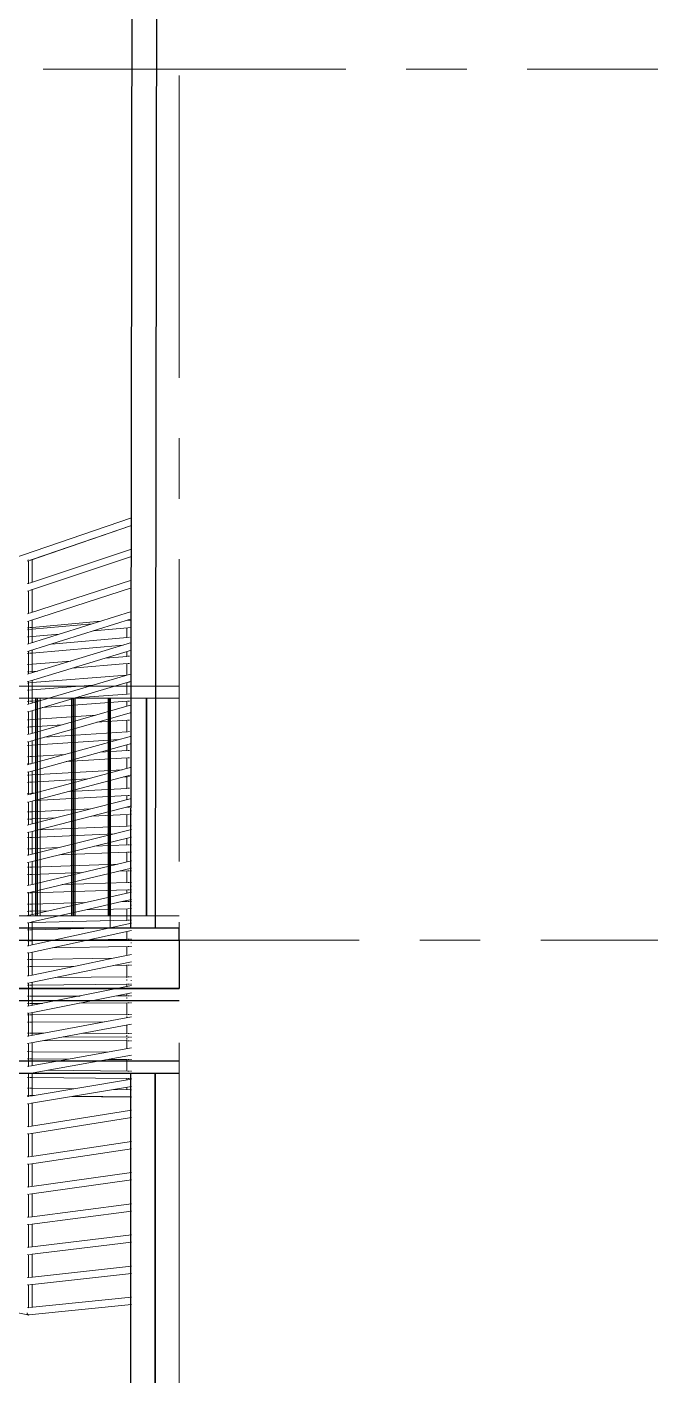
# Model space of a CAD drawing. Header units: millimetres. Extents: x 886808 to 1650903, y -1008069 to 230892.
# Drawn here: x 1016263 to 1018838, y -510095 to -504522 of the extents above; entities that cross this region are included whole.
import ezdxf
from ezdxf.xclip import XClip

# ---------------------------------------------------------------- set-up
doc = ezdxf.new("R2010")
doc.units = ezdxf.units.MM
doc.header["$XCLIPFRAME"] = 0
doc.linetypes.add('CENTER', pattern=[2, 1.25, -0.25, 0.25, -0.25])
doc.layers.get('0').update_dxf_attribs({"lineweight": 0})
for name, color, linetype, lineweight in [('0.NETMANHNHAT-0.05', 251, 'Continuous', 0), ('8l NET TO', 8, 'Continuous', 9), ('A-Wall', 113, 'Continuous', 30), ('A_Dim', 8, 'Continuous', 5)]:
    doc.layers.add(name, color=color, linetype=linetype, lineweight=lineweight)

# ---------------------------------------------------------------- blocks, each defined once
blk = doc.blocks.new('A$C14C457CE')
for p, q in [((7885.8, 3466.6), (8869.9, 3129.3)), ((8357.8, 3273.3), (7887.9, 3434.3)), ((7887.9, 3434.2), (8367.4, 3269.9)), ((7895.4, 3431.7), (8357.8, 3273.2)), ((7887.9, 3336.4), (8368.9, 3176.2)), ((7887.9, 3304.8), (8368.2, 3144.8)), ((8378.2, 3297.8), (8378.5, 3297.6)), ((8357.8, 3273.2), (8357.8, 3273.3)), ((8358.3, 3273), (8357.8, 3273.3)), ((8357.8, 3177.9), (8357.8, 3273.2)), ((8358.3, 3273), (8367.2, 3270)), ((8367.3, 3270), (8367.2, 3270)), ((8367.3, 3270), (8367.3, 3270)), ((8367.4, 3269.9), (8367.3, 3270)), ((8367.7, 3269.8), (8367.3, 3270)), ((8367.4, 3269.9), (8368.9, 3269.4)), ((8367.7, 3269.8), (8367.4, 3269.9)), ((8367.8, 3269.8), (8367.7, 3269.8)), ((8368, 3269.7), (8367.8, 3269.8)), ((8367.8, 3269.8), (8367.8, 3269.8)), ((8367.8, 3269.8), (8367.8, 3269.8)), ((8368.1, 3269.7), (8368, 3269.7)), ((8368.9, 3269.4), (8368.1, 3269.7)), ((8368.9, 3269.4), (8368.1, 3269.7)), ((8373, 3270.4), (8372.8, 3270.3)), ((8372.8, 3172.9), (8372.8, 3268.3)), ((8376.7, 3266.8), (8372.8, 3268.1)), ((8372.8, 3268), (8376.7, 3266.7)), ((8374.6, 3271.3), (8374.3, 3271.1)), ((8375.5, 3272.1), (8374.6, 3271.3)), ((8368.9, 3051.3), (7887.9, 3206.9)), ((8368.8, 3019.9), (7887.9, 3175.4)), ((8357.8, 3054.9), (8357.8, 3150.5)), ((8368.2, 3144.8), (8368.9, 3144.6)), ((8372.8, 3174.9), (8376.7, 3173.6)), ((8372.8, 3145.4), (8372.8, 3145.5)), ((8372.8, 3050.1), (8372.8, 3143.7)), ((8372.8, 3143.3), (8376.7, 3142.1)), ((7887.9, 3077.5), (8368.9, 2926.5)), ((7887.9, 3046), (8368.3, 2895.3)), ((7968.7, 3020.7), (7887.9, 3028.1)), ((7949.2, 3022.4), (7949.3, 3022.6)), ((7949.3, 3022.6), (7949.3, 3022.6)), ((7950.1, 3025.7), (7950.4, 3026.4)), ((7951.7, 3022.2), (7951.7, 3022.4)), ((7955.5, 3022), (7955.5, 3021.9)), ((8357.8, 2992.9), (8074.5, 3018.9)), ((8357.8, 2930), (8357.8, 3023.5)), ((8368.9, 3019.9), (8368.8, 3019.9)), ((8376.7, 3048.8), (8372.8, 3050.1)), ((8372.8, 2925.3), (8372.8, 3019)), ((8376.7, 3017.6), (8372.8, 3018.7)), ((8104.4, 2978.1), (7887.9, 2998)), ((7966.7, 2950.8), (7966.7, 2990.7)), ((8357.8, 2985), (8110.4, 3007.7)), ((8357.8, 2954.8), (8246, 2965.1)), ((8368.9, 2991.9), (8358.3, 2992.9)), ((8368.9, 2983.9), (8358.3, 2984.9)), ((8368.9, 2953.8), (8358.3, 2954.8)), ((8376.7, 2991.2), (8372.8, 2991.5)), ((8376.7, 2983.2), (8372.8, 2983.6)), ((7887.9, 2948), (8368.9, 2801.7)), ((7887.9, 2916.6), (8368.4, 2770.5)), ((7948.3, 2938.5), (7948, 2934.6)), ((7948, 2934.6), (7948, 2930.9)), ((7948, 2930.9), (7948, 2929.7)), ((7948.8, 2942.3), (7948.3, 2938.5)), ((7949.5, 2945.7), (7948.8, 2942.3)), ((7950.4, 2948.6), (7949.5, 2945.7)), ((7951.3, 2950.7), (7950.4, 2948.6)), ((7951.7, 2951.1), (7951.3, 2950.7)), ((7962.3, 2951.2), (7955.6, 2951.8)), ((8277.9, 2923.7), (7964.7, 2951)), ((8357.8, 2886.6), (7981.6, 2919.5)), ((8357.8, 2805.1), (8357.8, 2898.6)), ((8376.7, 2953.1), (8372.8, 2953.5)), ((8372.8, 2925.3), (8376.7, 2924.1)), ((7941.1, 2874.1), (7951.7, 2874.1)), ((7941.1, 2844.1), (7951.1, 2844.1)), ((7951.1, 2844.1), (7951.7, 2844.1)), ((7955.6, 2873.8), (7962.3, 2873.3)), ((7955.6, 2843.7), (7962.3, 2843.2)), ((7964.7, 2873.1), (8056, 2865.5)), ((7964.7, 2843), (8192, 2824.1)), ((7966.7, 2872.9), (7966.7, 2892.7)), ((7966.7, 2795.3), (7966.7, 2842.8)), ((8197.7, 2853.8), (8357.8, 2840.5)), ((8368.9, 2885.7), (8358.3, 2886.6)), ((8368.3, 2895.3), (8368.9, 2895.1)), ((8372.8, 2800.5), (8372.8, 2894.3)), ((8372.8, 2894), (8376.7, 2893)), ((8376.7, 2885), (8372.8, 2885.3)), ((7887.9, 2818.5), (8368.9, 2676.9)), ((7887.9, 2787.3), (8368.5, 2645.7)), ((8357.8, 2764.3), (7968.2, 2794.8)), ((8333.7, 2812.4), (8357.8, 2810.4)), ((8358.3, 2840.5), (8368.9, 2839.6)), ((8358.3, 2810.4), (8368.9, 2809.5)), ((8372.8, 2839.3), (8376.7, 2839)), ((8372.8, 2809.2), (8376.7, 2808.9)), ((8372.8, 2800.5), (8376.7, 2799.3)), ((7951, 2766.1), (7941.1, 2766.1)), ((7951.7, 2766.1), (7951, 2766.1)), ((7962.3, 2765.2), (7955.6, 2765.8)), ((7966.7, 2717), (7966.7, 2764.1)), ((8357.8, 2734.2), (8107.4, 2753.9)), ((8357.8, 2680.1), (8357.8, 2773.7)), ((8368.9, 2763.4), (8358.3, 2764.3)), ((8368.9, 2733.4), (8358.3, 2734.2)), ((8368.4, 2770.5), (8368.9, 2770.4)), ((8372.8, 2675.7), (8372.8, 2769.6)), ((8372.8, 2769.4), (8376.7, 2768.4)), ((8376.7, 2762.8), (8372.8, 2763.1)), ((8376.7, 2732.7), (8372.8, 2733.1)), ((7887.9, 2689), (8368.9, 2552)), ((7951.7, 2718.1), (7941.1, 2718.1)), ((7949.9, 2703.1), (7941.1, 2703.1)), ((7951.1, 2688.1), (7941.1, 2688.1)), ((7951.7, 2688.1), (7951.1, 2688.1)), ((7962.3, 2717.4), (7955.6, 2717.9)), ((7962.3, 2687.3), (7955.6, 2687.8)), ((8180, 2701.2), (7964.7, 2717.2)), ((8316.4, 2661.1), (7964.7, 2687.1)), ((7966.7, 2666.6), (7966.7, 2687)), ((8357.8, 2688.1), (8321.8, 2690.8)), ((8368.9, 2687.3), (8358.3, 2688)), ((8376.7, 2686.7), (8372.8, 2687)), ((8372.8, 2675.7), (8376.7, 2674.6)), ((7887.9, 2657.9), (8368.6, 2521)), ((7951.4, 2640.1), (7941.1, 2640.1)), ((7949.9, 2625.1), (7941.1, 2625.1)), ((8357.8, 2611.9), (8094.4, 2630.2)), ((8357.8, 2555.2), (8357.8, 2648.9)), ((8368.5, 2645.7), (8368.9, 2645.6)), ((8372.8, 2550.9), (8372.8, 2645)), ((8372.8, 2644.7), (8376.7, 2643.8)), ((7951.2, 2610.1), (7941.1, 2610.1)), ((7951.7, 2610.1), (7951.2, 2610.1)), ((7962.3, 2609.3), (7955.6, 2609.8)), ((8090.9, 2600.4), (7964.7, 2609.2)), ((7966.7, 2561.2), (7966.7, 2609)), ((8357.8, 2581.8), (8234.2, 2590.4)), ((8368.9, 2611.1), (8358.3, 2611.8)), ((8368.9, 2581), (8358.3, 2581.8)), ((8376.7, 2610.6), (8372.8, 2610.8)), ((8376.7, 2580.5), (8372.8, 2580.8)), ((7887.9, 2559.6), (8368.9, 2427.2)), ((7887.9, 2528.5), (8368.7, 2396.2)), ((7951.7, 2562.1), (7941.1, 2562.1)), ((7949.9, 2547.1), (7941.1, 2547.1)), ((7962.3, 2561.4), (7955.6, 2561.9)), ((8306.5, 2539), (7964.7, 2561.3)), ((8357.8, 2505.6), (7998.9, 2529)), ((8357.8, 2430.3), (8357.8, 2524.4)), ((8368.6, 2521), (8368.9, 2520.9)), ((8372.8, 2550.9), (8376.7, 2549.8)), ((8372.8, 2426.1), (8372.8, 2520.2)), ((8372.8, 2520.1), (8376.7, 2519.3)), ((7951.7, 2484.1), (7941.1, 2484.1)), ((7949.9, 2469.1), (7941.1, 2469.1)), ((7951.3, 2454.1), (7941.1, 2454.1)), ((7951.7, 2454.1), (7951.3, 2454.1)), ((7962.3, 2483.5), (7955.6, 2483.9)), ((7962.3, 2453.4), (7955.6, 2453.9)), ((8076.9, 2476.5), (7964.7, 2483.3)), ((8217.1, 2437.9), (7964.7, 2453.3)), ((7966.7, 2483.2), (7966.7, 2506.8)), ((7966.7, 2409.2), (7966.7, 2453.2)), ((8357.8, 2459.4), (8221.8, 2467.7)), ((8368.9, 2504.8), (8358.3, 2505.5)), ((8368.9, 2458.7), (8358.3, 2459.4)), ((8376.7, 2504.3), (8372.8, 2504.6)), ((8376.7, 2458.2), (8372.8, 2458.5)), ((7887.9, 2430.1), (8368.9, 2302.4)), ((7887.9, 2399.1), (8368.8, 2271.4)), ((8357.8, 2383.1), (7985.3, 2404.2)), ((8357.8, 2305.3), (8357.8, 2399.2)), ((8368.9, 2428.7), (8362, 2429.1)), ((8376.7, 2428.2), (8372.8, 2428.4)), ((8372.8, 2426.1), (8376.7, 2425.1)), ((7951.4, 2376.1), (7941.1, 2376.1)), ((7951.7, 2376.1), (7951.4, 2376.1)), ((7962.3, 2375.5), (7955.6, 2375.9)), ((7980.8, 2374.5), (7964.7, 2375.4)), ((7966.7, 2327.3), (7966.7, 2375.3)), ((8357.8, 2353.1), (8128.9, 2366.1)), ((8368.9, 2382.5), (8358.3, 2383.1)), ((8368.9, 2352.5), (8358.3, 2353.1)), ((8368.7, 2396.2), (8368.9, 2396.2)), ((8372.8, 2301.3), (8372.8, 2395.5)), ((8372.8, 2395.4), (8376.7, 2394.7)), ((8376.7, 2382.1), (8372.8, 2382.3)), ((8376.7, 2352.1), (8372.8, 2352.3)), ((7887.9, 2300.6), (8368.9, 2177.5)), ((7951.7, 2328.1), (7941.1, 2328.1)), ((7949.9, 2313.1), (7941.1, 2313.1)), ((7951.4, 2298.1), (7941.1, 2298.1)), ((7951.7, 2298.1), (7951.4, 2298.1)), ((7962.3, 2327.5), (7955.6, 2327.9)), ((7962.3, 2297.6), (7955.6, 2297.9)), ((8205.4, 2314.8), (7964.7, 2327.4)), ((8345.9, 2277.5), (7964.7, 2297.4)), ((7966.7, 2280.4), (7966.7, 2297.6)), ((8357.8, 2306.9), (8350.5, 2307.3)), ((8368.9, 2306.3), (8358.3, 2306.8)), ((8376.7, 2305.9), (8372.8, 2306.1)), ((8372.8, 2301.3), (8376.7, 2300.3)), ((7887.9, 2269.8), (8368.9, 2146.7)), ((7951.7, 2250.1), (7941.1, 2250.1)), ((7950, 2235.1), (7941.1, 2235.1)), ((7962.3, 2249.6), (7955.6, 2249.9)), ((7967.9, 2249.3), (7964.7, 2249.4)), ((7966.7, 2249.4), (7966.7, 2249.6)), ((8357.8, 2230.6), (8116.2, 2242.2)), ((8357.8, 2180.4), (8357.8, 2274.4)), ((8368.9, 2230.1), (8358.3, 2230.6)), ((8368.8, 2271.4), (8368.9, 2271.4)), ((8372.8, 2270.8), (8376.7, 2270.1)), ((8372.8, 2176.5), (8372.8, 2270.8)), ((8376.7, 2229.7), (8372.8, 2229.9)), ((7951.5, 2220.2), (7941.1, 2220.2)), ((7951.7, 2220.1), (7951.5, 2220.2)), ((7962.3, 2219.6), (7955.6, 2220)), ((8111.8, 2212.5), (7964.7, 2219.5)), ((7966.7, 2171.4), (7966.7, 2219.4)), ((8357.8, 2200.7), (8260.1, 2205.4)), ((8368.9, 2200.1), (8358.3, 2200.6)), ((8376.7, 2199.8), (8372.8, 2200)), ((8372.8, 2176.5), (8376.7, 2175.5)), ((8376.1, 2175.7), (8376.7, 2175.6)), ((7887.9, 2171.1), (8368.9, 2052.7)), ((7887.9, 2140.4), (8368.9, 2021.9)), ((7951.7, 2172), (7941.1, 2172)), ((7950, 2157.1), (7944.8, 2157.1)), ((7962.3, 2171.6), (7955.6, 2171.9)), ((8335.3, 2155.3), (7964.7, 2171.5)), ((7966.7, 2093.4), (7966.7, 2121)), ((8357.8, 2124.4), (8017, 2139.3)), ((8357.8, 2055.4), (8357.8, 2149.5)), ((8368.9, 2124), (8358.3, 2124.4)), ((8372.8, 2146), (8376.7, 2145.5)), ((8372.8, 2051.7), (8372.8, 2146)), ((8376.7, 2123.6), (8372.8, 2123.8)), ((7951.7, 2094), (7941.1, 2094)), ((7951.6, 2064.2), (7941.1, 2064.2)), ((7951.7, 2064.2), (7951.6, 2064.2)), ((7962.3, 2093.6), (7955.6, 2093.9)), ((7962.3, 2063.8), (7955.6, 2064.1)), ((8099.9, 2088.2), (7964.7, 2093.5)), ((7966.7, 2063.7), (7964.7, 2063.7)), ((8244, 2052.7), (7966.7, 2063.7)), ((7966.7, 2023), (7966.7, 2063.7)), ((8357.8, 2078), (8248.6, 2082.3)), ((8368.9, 2077.6), (8358.3, 2078)), ((8376.7, 2077.3), (8372.8, 2077.4)), ((7887.9, 2041.6), (8368.9, 1927.8)), ((7887.9, 2011), (8368.9, 1897.2)), ((8357.8, 2001.7), (8004, 2014.2)), ((8357.8, 1930.5), (8357.8, 2024.7)), ((8372.8, 2051.7), (8376.6, 2050.8)), ((8372.8, 2021.3), (8376.7, 2020.8)), ((8372.8, 1926.9), (8372.8, 2021.3)), ((8375.5, 2051.1), (8376.7, 2050.9)), ((7951.2, 1986.2), (7941.1, 1986.2)), ((7951.7, 1986.2), (7951.2, 1986.2)), ((7962.3, 1985.8), (7955.6, 1986.1)), ((8000.2, 1984.5), (7964.7, 1985.8)), ((7966.7, 1937.5), (7966.7, 1985.7)), ((8357.8, 1971.9), (8152, 1979.2)), ((8368.9, 2001.3), (8358.3, 2001.7)), ((8368.9, 1971.5), (8358.3, 1971.9)), ((8376.7, 2001.1), (8372.8, 2001.2)), ((8376.7, 1971.3), (8372.8, 1971.4)), ((7887.9, 1912.2), (8368.9, 1803)), ((7951.7, 1938), (7941.1, 1938)), ((7950, 1923.1), (7941.1, 1923.1)), ((7951.3, 1908.2), (7941.1, 1908.2)), ((7951.7, 1908.2), (7951.3, 1908.2)), ((7962.3, 1937.7), (7955.6, 1937.9)), ((7962.3, 1907.9), (7955.6, 1908.1)), ((8233.5, 1929.3), (7964.7, 1937.6)), ((8357.8, 1895.6), (7964.7, 1907.8)), ((7966.7, 1894.3), (7966.7, 1907.7)), ((8357.8, 1805.5), (8357.8, 1899.9)), ((8368.9, 1895.3), (8358.3, 1895.6)), ((8372.8, 1926.9), (8376.5, 1926.1)), ((8372.8, 1896.6), (8376.7, 1896.2)), ((8372.8, 1802.1), (8372.8, 1896.6)), ((8376.7, 1895), (8372.8, 1895.2)), ((8374.9, 1926.4), (8376.7, 1926.2)), ((7895.4, 1880), (7966.7, 1863.8)), ((7951.7, 1860), (7941.1, 1860)), ((7950, 1845.1), (7941.1, 1845.1)), ((7962.3, 1859.8), (7955.6, 1859.9)), ((7987.3, 1859.1), (7964.7, 1859.7)), ((7966.7, 1863.8), (7987.1, 1859.1)), ((7966.7, 1859.7), (7966.7, 1863.8)), ((7987.3, 1859.1), (8136.4, 1825.2)), ((8357.8, 1849.2), (8139.7, 1855)), ((8368.9, 1848.9), (8358.3, 1849.2)), ((8376.7, 1848.7), (8372.8, 1848.8)), ((7951.3, 1830.2), (7941.1, 1830.2)), ((7951.7, 1830.2), (7951.3, 1830.2)), ((7962.3, 1829.9), (7955.6, 1830.1)), ((8136.6, 1825.2), (7964.7, 1829.8)), ((7966.7, 1780.3), (7966.7, 1829.8)), ((8136.6, 1825.2), (8357.8, 1775)), ((8357.8, 1819.3), (8288.9, 1821.2)), ((8368.9, 1819), (8358.3, 1819.3)), ((8376.7, 1818.8), (8372.8, 1818.9)), ((8372.8, 1802.1), (8376.3, 1801.3)), ((8374.5, 1801.7), (8376.7, 1801.6)), ((7887.9, 1752.3), (8368.9, 1647.7)), ((7890.8, 1782.1), (8357.8, 1680.6)), ((7951.7, 1782.1), (7941.1, 1782.1)), ((7962.3, 1781.8), (7955.6, 1782)), ((8357.8, 1772.9), (7964.7, 1781.8)), ((7966.7, 1703.8), (7966.7, 1735.1)), ((8357.8, 1743), (8037.3, 1750.2)), ((8357.8, 1680.6), (8357.8, 1775)), ((8357.8, 1775), (8367.9, 1772.7)), ((8368.1, 1772.7), (8358.3, 1772.9)), ((8368.9, 1742.8), (8358.3, 1743)), ((8368.1, 1772.7), (8368.9, 1772.5)), ((8372.8, 1771.8), (8376.7, 1771.5)), ((8372.8, 1677.3), (8372.8, 1771.8)), ((8376.7, 1742.6), (8372.8, 1742.7)), ((7951.7, 1704.1), (7941.1, 1704.1)), ((7950, 1689.1), (7941.1, 1689.1)), ((7951.5, 1674.1), (7941.1, 1674.1)), ((7951.7, 1674.1), (7951.5, 1674.1)), ((7962.3, 1703.9), (7955.6, 1704)), ((7962.3, 1673.9), (7955.6, 1674.1)), ((8124.1, 1700.9), (7964.7, 1703.8)), ((8274.6, 1668.2), (7964.7, 1673.9)), ((7966.7, 1636.8), (7966.7, 1673.9)), ((8357.8, 1696.6), (8277.1, 1698.1)), ((8357.8, 1680.6), (8368.9, 1678.2)), ((8368.9, 1696.4), (8358.3, 1696.6)), ((8376.7, 1696.3), (8372.8, 1696.4)), ((8372.8, 1677.3), (8374.1, 1677)), ((8376.2, 1676.6), (8374.1, 1677)), ((8374.1, 1677), (8376.7, 1676.9)), ((7887.9, 1622.8), (8368.9, 1523)), ((7895.4, 1651.7), (8023.4, 1625.1)), ((8357.8, 1620.3), (8023.4, 1625.1)), ((8023.6, 1625.1), (8178.3, 1592.9)), ((8357.8, 1555.6), (8357.8, 1650.1)), ((8368.9, 1620.2), (8358.3, 1620.3)), ((8372.8, 1647.1), (8376.7, 1646.9)), ((8372.8, 1552.5), (8372.8, 1647.1)), ((8376.7, 1620.1), (8372.8, 1620.1)), ((7951.5, 1596.1), (7941.1, 1596.1)), ((7951.7, 1596.1), (7951.5, 1596.1)), ((7962.3, 1596), (7955.6, 1596.1)), ((8021.3, 1595.1), (7964.7, 1595.9)), ((7966.7, 1596.6), (7966.7, 1598.3)), ((7966.7, 1548), (7966.7, 1595.9)), ((8357.8, 1590.4), (8178.3, 1592.9)), ((8178.5, 1592.9), (8357.8, 1555.6)), ((8368.9, 1590.2), (8358.3, 1590.4)), ((8376.7, 1590.1), (8372.8, 1590.2)), ((7887.9, 1523.8), (8368.9, 1428.6)), ((7951.7, 1548.1), (7941.1, 1548.1)), ((7950, 1533.1), (7941.1, 1533.1)), ((7951.6, 1518.1), (7941.1, 1518.1)), ((7951.7, 1518.1), (7951.6, 1518.1)), ((7962.3, 1548), (7955.6, 1548.1)), ((7962.3, 1518), (7955.6, 1518.1)), ((8262.8, 1545), (7964.7, 1548)), ((8357.8, 1514.1), (7964.7, 1518)), ((7966.7, 1543.9), (7966.7, 1547.6)), ((7966.7, 1533.5), (7966.7, 1537.4)), ((7966.7, 1507), (7966.7, 1518.6)), ((8357.8, 1555.6), (8368.9, 1553.4)), ((8357.8, 1429.6), (8357.8, 1525.3)), ((8368.9, 1513.9), (8358.3, 1514)), ((8372.8, 1552.6), (8374, 1552.3)), ((8372.8, 1522.4), (8376.7, 1522.2)), ((8372.8, 1426.6), (8372.8, 1522.4)), ((8376.7, 1513.9), (8372.8, 1513.9)), ((8374, 1552.3), (8376.7, 1552.2)), ((7887.9, 1493.4), (8368.9, 1398.2)), ((7951.7, 1470.1), (7941.1, 1470.1)), ((7962.3, 1470), (7955.6, 1470.1)), ((8007.3, 1469.8), (7964.7, 1470)), ((7966.7, 1469.6), (7966.7, 1477.8)), ((7966.7, 1459.2), (7966.7, 1462.8)), ((7966.7, 1447.8), (7966.7, 1451.5)), ((8357.8, 1467.7), (8159.3, 1468.9)), ((8368.9, 1467.7), (8358.3, 1467.7)), ((8376.7, 1467.6), (8372.8, 1467.6)), ((7887.9, 1394.4), (8368.9, 1303.8)), ((7951.6, 1440.1), (7941.1, 1440.1)), ((7951.7, 1440.1), (7951.6, 1440.1)), ((7962.3, 1440.1), (7955.6, 1440.1)), ((8163.4, 1438.9), (7964.7, 1440)), ((7966.7, 1390.2), (7966.7, 1440.6)), ((8357.8, 1437.7), (8315.4, 1438)), ((8357.8, 1305.8), (8357.8, 1400.4)), ((8368.9, 1437.7), (8358.3, 1437.7)), ((8376.7, 1437.6), (8372.8, 1437.6)), ((8372.8, 1427.8), (8373.9, 1427.6)), ((8372.8, 1397.6), (8376.7, 1397.5)), ((8372.8, 1302.9), (8372.8, 1397.6)), ((8373.9, 1427.6), (8376.7, 1427.5)), ((7887.9, 1364), (8368.9, 1273.4)), ((7951.7, 1392.1), (7941.1, 1392.1)), ((7962.3, 1392.1), (7955.6, 1392.1)), ((8357.8, 1391.4), (7964.7, 1392.1)), ((7966.7, 1381.1), (7966.7, 1384.7)), ((7966.7, 1312.1), (7966.7, 1349.2)), ((8357.8, 1361.4), (8059.6, 1361.9)), ((8368.9, 1391.4), (8358.3, 1391.4)), ((8368.9, 1361.4), (8358.3, 1361.4)), ((8376.7, 1391.4), (8372.8, 1391.4)), ((8376.7, 1361.4), (8372.8, 1361.4)), ((7951.7, 1314.1), (7941.1, 1314.1)), ((7951.7, 1299.1), (7941.1, 1299.1)), ((7951.7, 1284.1), (7941.1, 1284.1)), ((7962.3, 1314.1), (7955.6, 1314.1)), ((7962.3, 1299.1), (7955.6, 1299.1)), ((7962.3, 1284.1), (7955.6, 1284.1)), ((8150.3, 1314.6), (7964.7, 1314.1)), ((8229, 1299.8), (7964.7, 1299.1)), ((8307.6, 1284.9), (7964.7, 1284.1)), ((7966.7, 1299.1), (7966.7, 1306.6)), ((7966.7, 1288.5), (7966.7, 1295.2)), ((7966.7, 1250.8), (7966.7, 1286.1)), ((8357.8, 1315.1), (8309, 1314.9)), ((8368.9, 1315.1), (8358.3, 1315.1)), ((8376.7, 1315.1), (8372.8, 1315.1)), ((8372.8, 1303), (8373.7, 1302.9)), ((8373.7, 1302.9), (8376.7, 1302.9)), ((7887.9, 1264.9), (8368.9, 1179)), ((7887.9, 1234.6), (8368.9, 1148.6)), ((8357.8, 1238.7), (8045.8, 1236.7)), ((8357.8, 1181), (8357.8, 1275.5)), ((8368.9, 1238.8), (8358.3, 1238.7)), ((8372.8, 1178.3), (8372.8, 1273.1)), ((8372.8, 1272.9), (8376.7, 1272.9)), ((8376.7, 1238.8), (8372.8, 1238.8)), ((7951.7, 1206.1), (7941.1, 1206.1)), ((7962.3, 1206.2), (7955.6, 1206.1)), ((8043.9, 1206.7), (7964.7, 1206.2)), ((7966.7, 1157.7), (7966.7, 1206.2)), ((8357.8, 1208.7), (8207.8, 1207.8)), ((8368.9, 1208.8), (8358.3, 1208.7)), ((8376.7, 1208.8), (8372.8, 1208.8)), ((8372.8, 1178.3), (8373.6, 1178.1)), ((8373.6, 1178.1), (8376.7, 1178.2)), ((7887.9, 1135.5), (8349.2, 1057.5)), ((7951.6, 1158.1), (7941.1, 1158.1)), ((7951.7, 1128.1), (7941.1, 1128.1)), ((7951.7, 1158.1), (7951.6, 1158.1)), ((7962.3, 1158.2), (7955.6, 1158.1)), ((7962.3, 1128.2), (7955.6, 1128.2)), ((8295.7, 1161.7), (7964.7, 1158.2)), ((8357.8, 1132.4), (7964.7, 1128.3)), ((7966.7, 1122), (7966.7, 1128.3)), ((8357.8, 1056), (8357.8, 1150.6)), ((8368.9, 1132.5), (8358.3, 1132.4)), ((8372.8, 1148.1), (8376.7, 1148.2)), ((8372.8, 1053.3), (8372.8, 1148.1)), ((8376.7, 1132.6), (8372.8, 1132.5)), ((7887.9, 1105.2), (8368.9, 1023.9)), ((8022, 1082.5), (7887.9, 1080.5)), ((7966.7, 1081.7), (7966.7, 1091.9)), ((8357.8, 1087.6), (8185.4, 1085)), ((8368.9, 1087.8), (8358.3, 1087.7)), ((8376.7, 1087.9), (8372.8, 1087.9)), ((8184.7, 1055), (7887.9, 1050.5)), ((7887.9, 1006.1), (8368.9, 929.4)), ((7895.4, 1050.1), (7951.7, 1050.1)), ((7950.2, 1052.1), (7949.8, 1053.4)), ((7951, 1050.6), (7950.2, 1052.1)), ((7951.7, 1050.2), (7951, 1050.6)), ((7951.7, 1053.5), (7951.7, 1052.1)), ((7951.7, 1050.6), (7951.7, 1050.6)), ((7951.7, 1050.2), (7951.7, 1050.1)), ((7951.8, 1050.1), (7951.7, 1050.2)), ((7951.8, 1050.1), (7951.7, 1050.1)), ((7951.9, 1050.1), (7951.8, 1050.1)), ((8192.9, 1053.6), (7951.9, 1050.1)), ((7954, 1053.5), (7953.6, 1052.2)), ((8357.8, 1057.6), (8348.2, 1057.5)), ((8349.2, 1057.5), (8357.8, 1056)), ((8357.8, 1056), (8357, 1056)), ((8357.8, 1055.9), (8357.8, 1056)), ((8357.8, 1056), (8368.9, 1054.2)), ((8357.8, 931.1), (8357.8, 1025.7)), ((8368.9, 1057.8), (8358.3, 1057.7)), ((8368.9, 1056.2), (8358.3, 1056)), ((8376.7, 1057.9), (8372.8, 1057.9)), ((8376.7, 1056.3), (8372.8, 1056.2)), ((8372.8, 1053.5), (8373.4, 1053.4)), ((8372.8, 1023.3), (8376.7, 1023.5)), ((8372.8, 928.7), (8372.8, 1023.3)), ((8373.4, 1053.4), (8376.7, 1053.6)), ((7887.9, 975.8), (8368.9, 899.1)), ((8357.8, 806), (8357.8, 900.9)), ((8372.8, 928.8), (8373.3, 928.7)), ((8372.8, 898.6), (8376.7, 898.9)), ((8372.8, 803.7), (8372.8, 898.6)), ((8373.3, 928.7), (8376.7, 928.9)), ((7887.9, 876.6), (8368.9, 804.6)), ((7887.9, 846.4), (8368.9, 774.3)), ((8372.8, 804), (8373.2, 803.9)), ((8373.2, 803.9), (8376.7, 804.3)), ((7887.9, 747.2), (8368.9, 679.8)), ((8357.8, 681.3), (8357.8, 776)), ((8372.8, 773.8), (8376.7, 774.2)), ((8372.8, 679.2), (8372.8, 773.8)), ((7887.9, 716.9), (8368.9, 649.5)), ((8372.8, 679.2), (8373, 679.2)), ((8373, 679.2), (8376.7, 679.6)), ((7887.9, 617.7), (8368.9, 555)), ((8357.8, 556.1), (8357.8, 651.1)), ((8372.8, 649), (8376.7, 649.5)), ((8372.8, 554.2), (8372.8, 649)), ((7887.9, 587.5), (8368.9, 524.8)), ((8357.8, 431.5), (8357.8, 526.2)), ((8372.8, 554.5), (8376.7, 555)), ((8372.8, 554.5), (8372.8, 554.5)), ((8372.8, 524.3), (8376.7, 524.8)), ((8372.8, 429.7), (8372.8, 524.3)), ((7887.9, 488.3), (8368.9, 430.2)), ((7887.9, 458.1), (8368.9, 400)), ((8357.8, 306.6), (8357.8, 401.3)), ((8372.8, 429.7), (8376.7, 430.4)), ((8372.8, 399.5), (8372.9, 399.5)), ((8372.8, 305), (8372.8, 399.5)), ((8372.9, 399.5), (8376.7, 400.1)), ((7887.9, 358.9), (8368.9, 305.4)), ((7887.9, 328.7), (8368.9, 275.2)), ((8357.8, 306.2), (8357.8, 306.6)), ((8372.8, 305), (8376.7, 305.7)), ((8372.8, 304.6), (8372.8, 304.9)), ((7887.9, 229.4), (8368.9, 180.6)), ((8357.8, 181.7), (8357.8, 277.1)), ((8372.8, 180.3), (8372.8, 275.4)), ((8372.8, 274.8), (8373.1, 274.7)), ((8373.1, 274.7), (8376.7, 275.4)), ((8375.4, 150.4), (8867.5, 250.3)), ((7879.2, 200.2), (8371.6, 150.2)), ((8372.8, 180.3), (8376.7, 181.1)), ((8372.8, 180.3), (8376.7, 181.1)), ((8372.5, 150.4), (8371.6, 150.2)), ((8371.6, 150.2), (8373.2, 150)), ((8373.2, 150), (8375, 150.4)), ((8373.6, 150.7), (8373.5, 150.7)), ((8374.4, 151.4), (8373.6, 150.7)), ((8375.1, 150.3), (8374.9, 150.4)), ((8376.4, 150.7), (8375.1, 150.3)), ((8376.2, 153.3), (8375.4, 152.2)), ((8375.4, 152.2), (8375.4, 152.1)), ((8376.9, 150.8), (8376.8, 150.8)), ((8377.6, 151.5), (8376.9, 150.8)), ((8377.8, 156), (8377.1, 154.5)), ((8377.1, 154.5), (8377.1, 154.5)), ((8379, 153.4), (8378.4, 152.3)), ((8378.4, 152.3), (8378.4, 152.3)), ((8379, 159.3), (8378.5, 157.6)), ((8378.5, 157.6), (8378.5, 157.5))]:
    blk.add_line(p, q)

msp = doc.modelspace()

# ---------------------------------------------------------------- linework, layer by layer
at = {"layer": '0.NETMANHNHAT-0.05', "transparency": 33554636}
for p, q in [((1015432.5, -507247.1), (1016607.5, -507247.1)), ((1016607.5, -507247.1), (1016892.5, -507247.1)), ((1015432.5, -507297.1), (1016607.5, -507297.1)), ((1016298, -507297.1), (1016298, -508197.1)), ((1016304.3, -508197.1), (1016304.3, -507297.1)), ((1016307.2, -507297.1), (1016307.2, -508197.1)), ((1016317.5, -508197.1), (1016317.5, -507297.1)), ((1016447.4, -507297.1), (1016447.4, -508197.1)), ((1016452.8, -508197.1), (1016452.8, -507297.1)), ((1016453.9, -508197.1), (1016453.9, -507297.1)), ((1016456.8, -507297.1), (1016456.8, -508197.1)), ((1016462, -508197.1), (1016462, -507297.1)), ((1016599.5, -507297.1), (1016599.5, -508197.1)), ((1016599.7, -508197.1), (1016599.7, -507297.1)), ((1016602.7, -507297.1), (1016602.7, -508197.1)), ((1016606, -508197.1), (1016606, -507297.1)), ((1016607.5, -507297.1), (1016892.5, -507297.1)), ((1016609, -507297.1), (1016609, -508197.1)), ((1016756, -508197.1), (1016756, -507297.1)), ((1016759, -507297.1), (1016759, -508197.1)), ((1016607.5, -508197.1), (1015432.5, -508197.1)), ((1016892.5, -508197.1), (1016607.5, -508197.1)), ((1016607.5, -508247.1), (1016607.5, -508197.1))]:
    msp.add_line(p, q, dxfattribs=at)
at = {"layer": '8l NET TO', "color": 251, "linetype": 'CENTER', "ltscale": 1000, "true_color": 0x636466, "transparency": 33554636}
for p, q in [((1016892.5, -515972.4), (1016892.5, -497387.9)), ((1012330.7, -504697.1), (1056226.2, -504697.1)), ((1012386.7, -508297.1), (1056226.2, -508297.1))]:
    msp.add_line(p, q, dxfattribs=at)
at = {"layer": 'A-Wall', "transparency": 33554636}
for p, q in [((1015407.5, -508497.1), (1016892.5, -508497.1)), ((1016607.5, -508497.1), (1015407.5, -508497.1)), ((1016892.5, -508497.1), (1016607.5, -508497.1)), ((1015407.5, -508547.1), (1016607.5, -508547.1)), ((1016607.5, -508547.1), (1016892.5, -508547.1)), ((1016607.5, -508797.1), (1015407.5, -508797.1)), ((1016892.5, -508797.1), (1016607.5, -508797.1)), ((1015407.5, -508847.1), (1016607.5, -508847.1)), ((1016607.5, -508847.1), (1016892.5, -508847.1))]:
    msp.add_line(p, q, dxfattribs=at)
for points in [[(1016692.5, -508247.1), (1016705, -499296.7), (1016805, -499296.7), (1016792.5, -508247.1)], [(1016692.5, -512497.1), (1016692.5, -508847.1)], [(1016792.5, -508847.1), (1016792.5, -512497.1)], [(1016792.5, -512497.1), (1016792.5, -508847.1)]]:
    msp.add_lwpolyline(points, dxfattribs=at)
for points in [[(1015407.5, -508297.1), (1016892.5, -508297.1), (1016892.5, -508247.1), (1015407.5, -508247.1)], [(1015407.5, -508297.1), (1016892.5, -508297.1), (1016892.5, -508497.1), (1015407.5, -508497.1)]]:
    msp.add_lwpolyline(points, close=True, dxfattribs=at)
at = {"layer": 'A_Dim', "transparency": 33554636}
msp.add_lwpolyline([(1016892.5, -512537), (1016892.5, -508897.3)], dxfattribs=at)

# ---------------------------------------------------------------- block references
ref = msp.add_blockref('A$C14C457CE', (1024642.5, -509997.1), dxfattribs=dict(at, xscale=-1))
XClip(ref).set_block_clipping_path([(7946.8262406772, -441.4141993674), (10608.649371153, 4022.528169149)])

doc.saveas('drawing.dxf')
